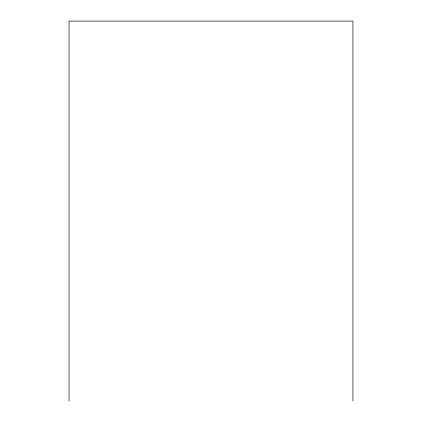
<?xml version="1.0" encoding="UTF-8"?>
<svg xmlns="http://www.w3.org/2000/svg" width="422" height="422" viewBox="0 0 422 422"><rect width="100%" height="100%" fill="white"/><g stroke="black" fill="none" stroke-linecap="round" stroke-linejoin="round"><path stroke-width="0.63" d="M352.956 400.9L352.956 21.1L69.044 21.1L69.044 400.9"/></g></svg>
